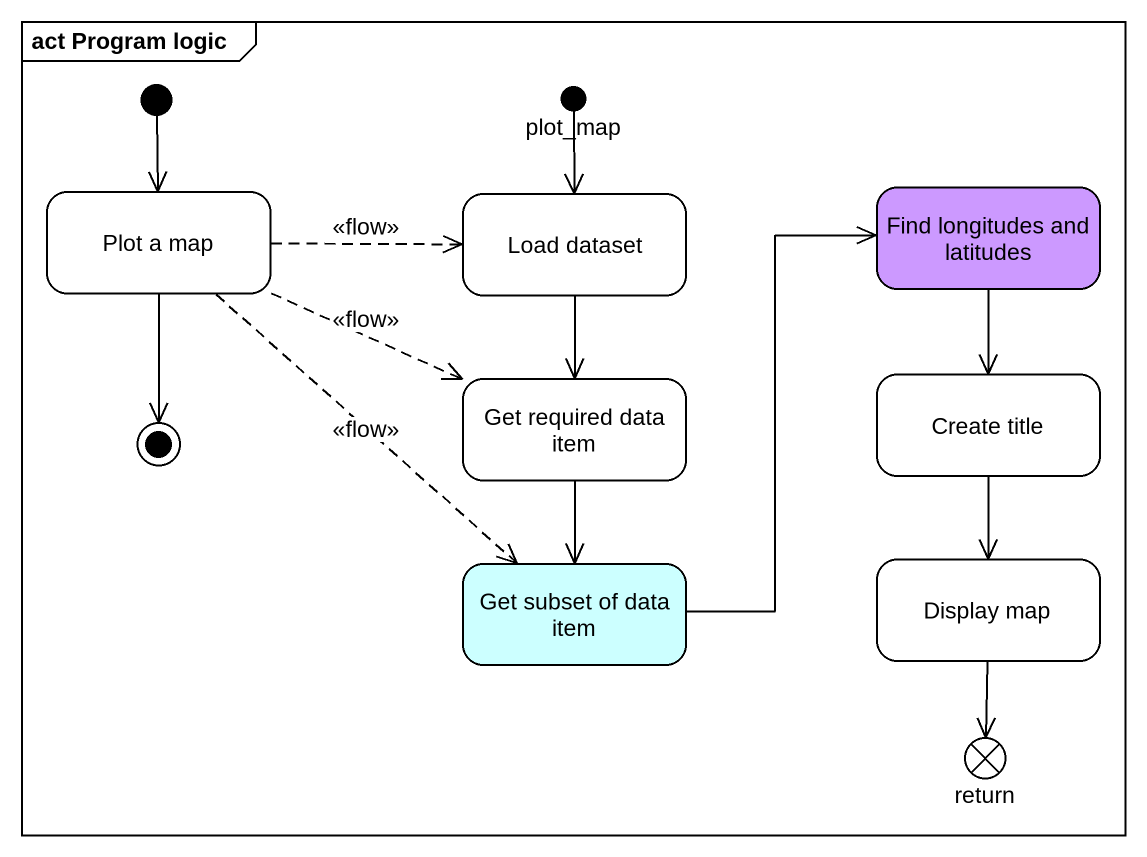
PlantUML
@startuml
mainframe act Program logic
hide empty description
state initial1 <<start>> #FCF2E3
state plot_map <<start>>
state "Plot a map" as Plot_a_map
state "Load dataset" as Load_dataset
state "Find longitudes and latitudes" as Find_longitudes_and #CC99FF
state "Get required data item" as Get_required_data_item
state "Create title" as Create_title
state "Get subset of data item" as Get_subset_of_data_item #CCFFFF
state "Display map" as Display_map
state "return" as return_ <<end>> #FCF2E3
initial1 --> Plot_a_map
plot_map --> Load_dataset
Plot_a_map -right[dashed]-> Load_dataset : <<flow>>
Plot_a_map -right[dashed]-> Get_required_data_item : <<flow>>
Plot_a_map -[dashed]-> Get_subset_of_data_item : <<flow>>
Load_dataset --> Get_required_data_item
Find_longitudes_and --> Create_title
Get_required_data_item --> Get_subset_of_data_item
Create_title --> Display_map
Get_subset_of_data_item -up-> Find_longitudes_and
Display_map --> return_
Plot_a_map --> [*]
@enduml
